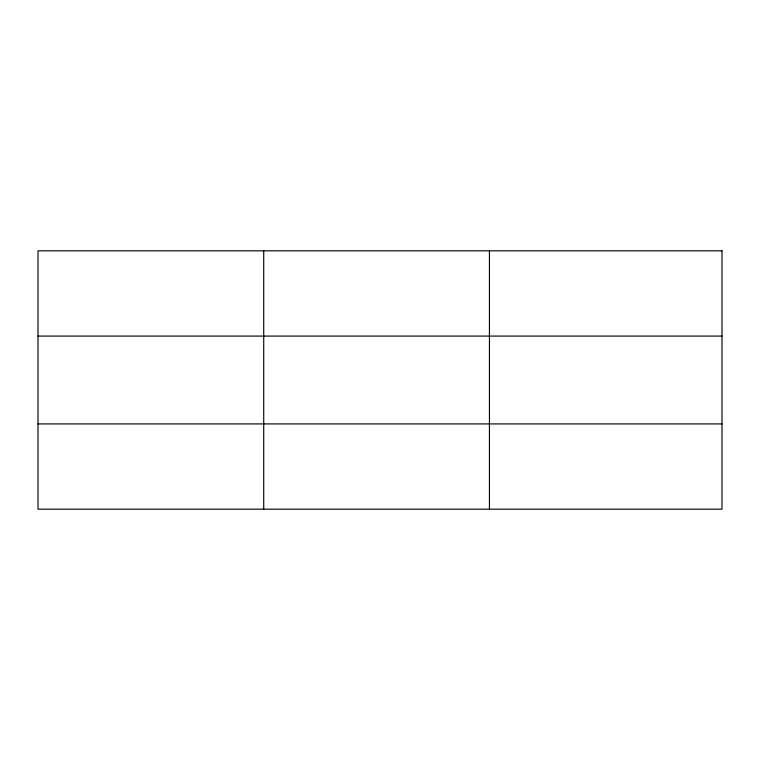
<?xml version="1.0" encoding="UTF-8"?>
<svg xmlns="http://www.w3.org/2000/svg" width="760" height="760" viewBox="0 0 760 760"><rect width="100%" height="100%" fill="white"/><g stroke="black" fill="none" stroke-linecap="round" stroke-linejoin="round"><path stroke-width="1.14" d="M263.72 509.171L263.72 250.828M489.44 509.171L489.44 250.828M38 336.081L722 336.081M38 423.918L722 423.918M722 250.828L722 509.171L38 509.171L38 250.828L722 250.828"/></g></svg>
